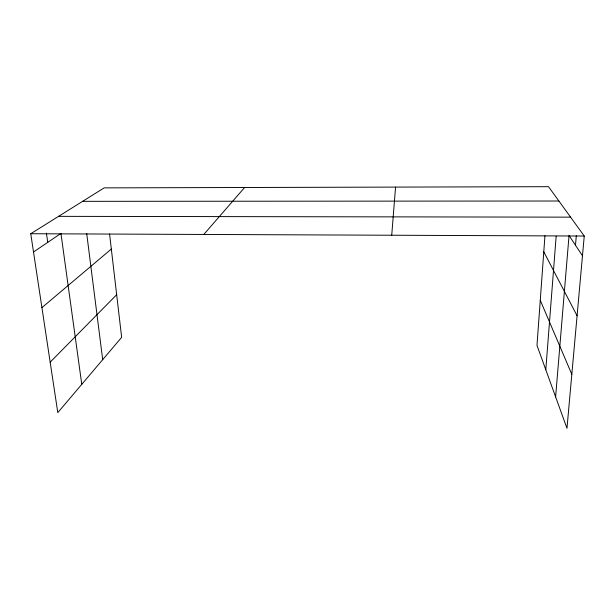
<?xml version="1.0" encoding="UTF-8"?>
<svg xmlns="http://www.w3.org/2000/svg" width="615" height="615" viewBox="0 0 615 615"><rect width="100%" height="100%" fill="white"/><g stroke="black" fill="none" stroke-linecap="round" stroke-linejoin="round"><path stroke-width="0.92" d="M544.952 235.783L536.987 345.392L566.976 428.309L584.25 236.037L548.526 186.691L104.173 187.875L30.75 233.731L57.795 412.611L121.647 337.328L109.57 234M545.797 369.761L556.16 236.237M391.724 235.23L395.56 187.098M555.614 396.906L569.044 235.499L582.474 255.786M575.486 245.231L576.309 235.714M203.796 234.453L244.616 187.506M50.169 362.174L116.665 294.723M41.92 307.631L111.33 249.067M33.51 251.996L60.939 233.416L81.772 384.344M82.618 201.336L558.897 201.013M58.586 216.349L570.574 217.149M30.75 233.731L584.25 236.037M543.791 251.827L577.085 315.764M540.262 300.289L571.819 374.343M46.402 233.07L47.747 242.356M86.684 233.369L102.697 359.667"/></g></svg>
